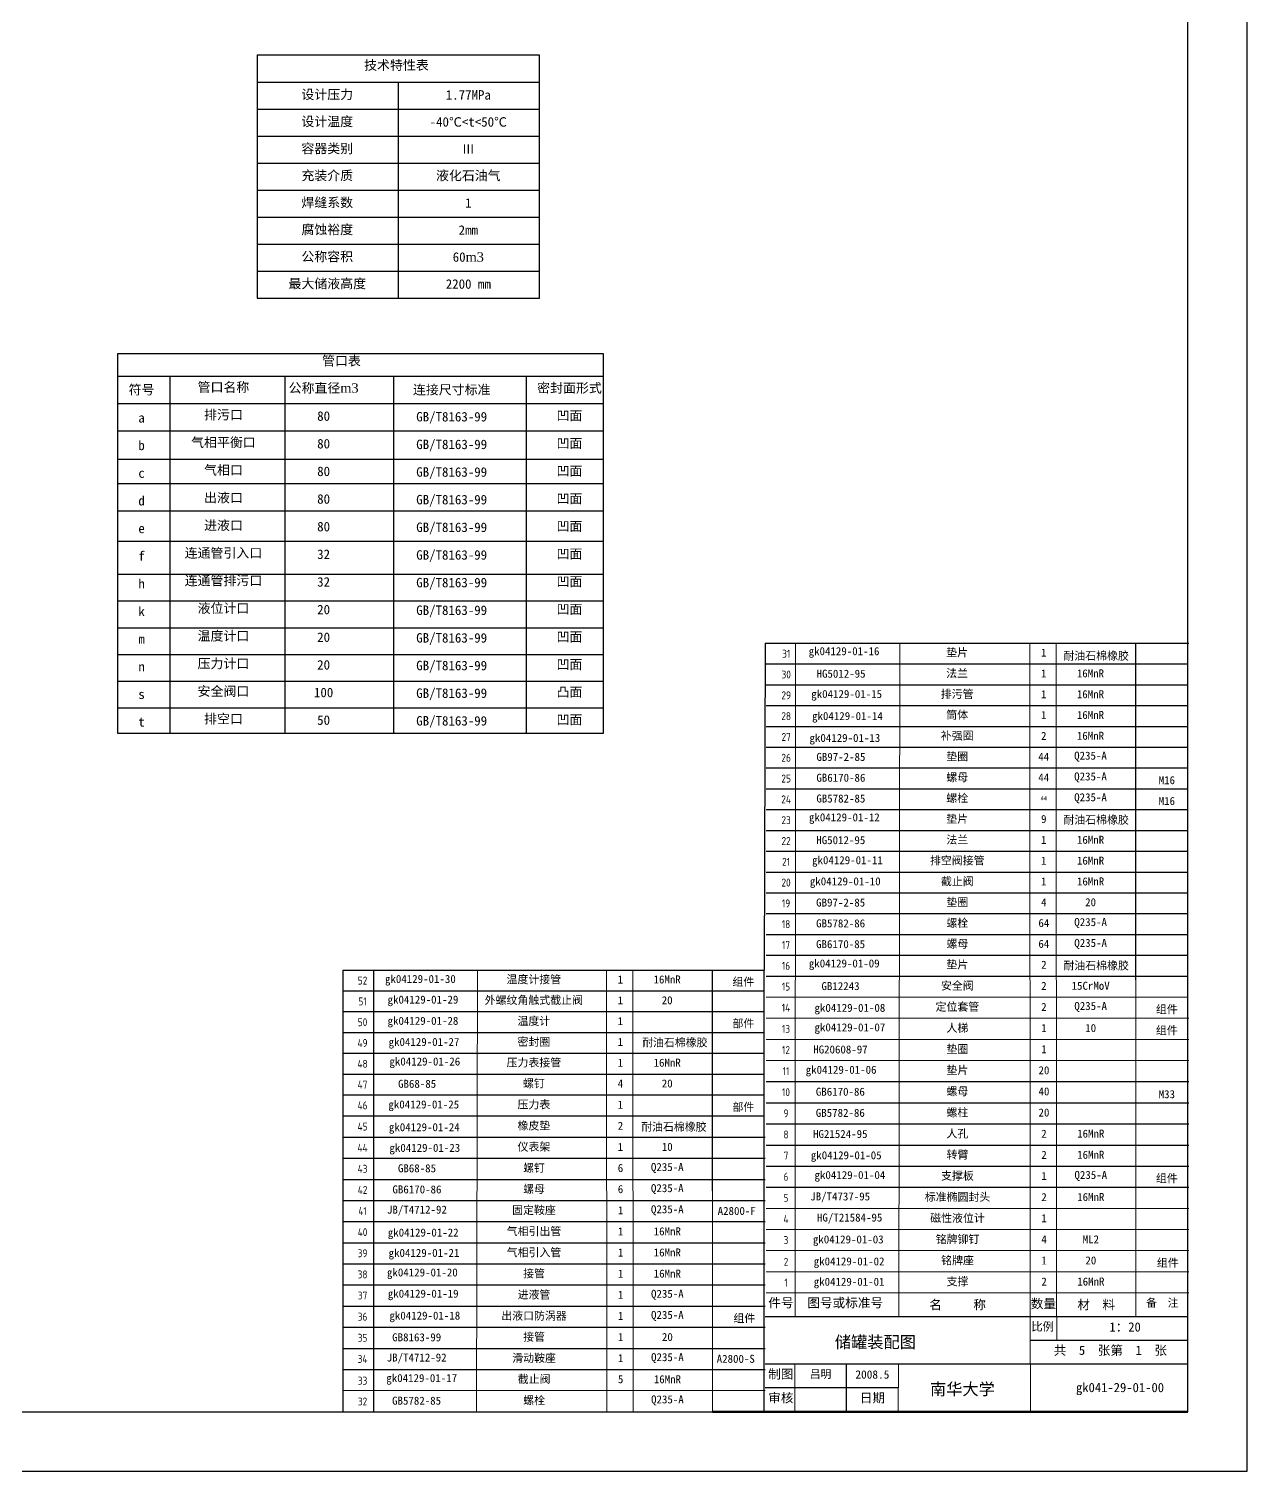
# Model space of a CAD drawing. Header units: millimetres. Extents: x -529 to 700, y -1082 to -202.
# Drawn here: x 290.3 to 700.4, y -1082.4 to -596.9 of the extents above; entities that cross this region are included whole.
import ezdxf

# ---------------------------------------------------------------- set-up
doc = ezdxf.new("R2010")
doc.units = ezdxf.units.MM
doc.layers.get('0').update_dxf_attribs({"lineweight": 30})
for name, color, linetype in [('Defpoints1', 7, 'Continuous'), ('定义点0', 7, 'Continuous'), ('尺寸线', 160, 'Continuous'), ('细实线', 7, 'Continuous')]:
    doc.layers.add(name, color=color, linetype=linetype)
doc.layers.add('实线层', color=7, linetype='Continuous', lineweight=30)
doc.layers.add('粗实线', color=7, linetype='Continuous', lineweight=30)
doc.styles.add('工程字', font='gbenor.shx')

msp = doc.modelspace()

# ---------------------------------------------------------------- linework, layer by layer
at = {"lineweight": 30}
for p, q in [((680.373, -1062.382), (680.373, -222.14)), ((538.15, -803.662), (662.756, -803.662)), ((662.918, -803.662), (680.696, -803.662)), ((395.937, -913.696), (520.269, -913.696)), ((395.937, -913.696), (395.937, -1062.382)), ((520.373, -913.696), (537.827, -913.696)), ((537.827, -1062.382), (537.827, -913.696)), ((-508.627, -1062.382), (680.373, -1062.382))]:
    msp.add_line(p, q, dxfattribs=at)
at = {"layer": 'Defpoints1', "lineweight": -3}
for p, q in [((700.373, -1082.382), (700.373, -202.14)), ((538.473, -810.665), (662.761, -810.665)), ((662.918, -810.665), (680.373, -810.665)), ((538.473, -817.669), (662.766, -817.669)), ((662.918, -817.669), (680.373, -817.669)), ((538.473, -824.672), (662.771, -824.672)), ((662.918, -824.672), (680.373, -824.672)), ((538.473, -831.675), (662.776, -831.675)), ((662.918, -831.675), (680.373, -831.675)), ((538.473, -838.679), (662.781, -838.679)), ((662.918, -838.679), (680.373, -838.679)), ((538.473, -845.682), (662.785, -845.682)), ((662.918, -845.682), (680.373, -845.682)), ((538.473, -852.685), (662.79, -852.685)), ((662.918, -852.685), (680.373, -852.685)), ((538.473, -859.689), (662.795, -859.689)), ((662.918, -859.689), (680.373, -859.689)), ((538.473, -866.692), (662.8, -866.692)), ((662.918, -866.692), (680.373, -866.692)), ((538.473, -873.696), (662.805, -873.696)), ((662.918, -873.696), (680.373, -873.696)), ((538.473, -880.699), (662.81, -880.699)), ((662.918, -880.699), (680.373, -880.699)), ((538.473, -887.702), (662.815, -887.702)), ((662.918, -887.702), (680.373, -887.702)), ((538.473, -894.706), (662.82, -894.706)), ((662.918, -894.706), (680.373, -894.706)), ((395.937, -920.699), (520.274, -920.699)), ((520.373, -920.699), (537.827, -920.699)), ((395.937, -927.702), (520.279, -927.702)), ((520.373, -927.702), (537.827, -927.702)), ((395.937, -934.706), (520.284, -934.706)), ((520.373, -934.706), (537.827, -934.706)), ((395.937, -941.709), (520.288, -941.709)), ((520.373, -941.709), (537.827, -941.709)), ((395.937, -948.712), (520.293, -948.712)), ((520.373, -948.712), (537.827, -948.712)), ((-528.627, -1082.382), (700.373, -1082.382))]:
    msp.add_line(p, q, dxfattribs=at)
at = {"layer": 'Defpoints1'}
for p, q in [((367.074, -605.677), (414.553, -605.677)), ((367.074, -605.677), (367.074, -614.77)), ((414.553, -605.677), (462.031, -605.677)), ((462.031, -605.677), (462.031, -614.77)), ((367.074, -614.77), (414.553, -614.77)), ((367.074, -614.77), (367.074, -623.864)), ((414.553, -614.77), (462.031, -614.77)), ((414.553, -614.77), (414.553, -623.864)), ((462.031, -614.77), (462.031, -623.864)), ((367.074, -623.864), (414.553, -623.864)), ((367.074, -623.864), (367.074, -632.958)), ((414.553, -623.864), (462.031, -623.864)), ((414.553, -623.864), (414.553, -632.958)), ((462.031, -623.864), (462.031, -632.958)), ((367.074, -632.958), (414.553, -632.958)), ((367.074, -632.958), (367.074, -642.052)), ((414.553, -632.958), (462.031, -632.958)), ((414.553, -632.958), (414.553, -642.052)), ((462.031, -632.958), (462.031, -642.052)), ((367.074, -642.052), (414.553, -642.052)), ((367.074, -642.052), (367.074, -651.146)), ((414.553, -642.052), (462.031, -642.052)), ((414.553, -642.052), (414.553, -651.146)), ((462.031, -642.052), (462.031, -651.146)), ((367.074, -651.146), (414.553, -651.146)), ((367.074, -651.146), (367.074, -660.24)), ((414.553, -651.146), (462.031, -651.146)), ((414.553, -651.146), (414.553, -660.24)), ((462.031, -651.146), (462.031, -660.24)), ((367.074, -660.24), (414.553, -660.24)), ((367.074, -660.24), (367.074, -669.334)), ((414.553, -660.24), (462.031, -660.24)), ((414.553, -660.24), (414.553, -669.334)), ((462.031, -660.24), (462.031, -669.334)), ((367.074, -669.334), (414.553, -669.334)), ((367.074, -669.334), (367.074, -678.428)), ((414.553, -669.334), (462.031, -669.334)), ((414.553, -669.334), (414.553, -678.428)), ((462.031, -669.334), (462.031, -678.428)), ((367.074, -678.428), (414.553, -678.428)), ((367.074, -678.428), (367.074, -687.522)), ((414.553, -678.428), (462.031, -678.428)), ((414.553, -678.428), (414.553, -687.522)), ((462.031, -678.428), (462.031, -687.522)), ((367.074, -687.522), (414.553, -687.522)), ((414.553, -687.522), (462.031, -687.522)), ((462.031, -687.522), (462.031, -687.665)), ((538.473, -901.709), (662.824, -901.709)), ((662.918, -901.709), (680.373, -901.709)), ((538.473, -908.712), (662.829, -908.712)), ((662.918, -908.712), (680.373, -908.712)), ((406.405, -1062.382), (406.405, -913.696)), ((538.473, -915.716), (662.834, -915.716)), ((662.918, -915.716), (680.373, -915.716)), ((680.373, -1038.382), (627.392, -1038.382)), ((680.373, -1046.382), (538.15, -1046.382)), ((565.523, -1062.382), (565.523, -1046.382)), ((582.961, -1054.382), (538.15, -1054.382)), ((395.937, -1062.382), (409.405, -1062.382))]:
    msp.add_line(p, q, dxfattribs=at)
at = {"layer": 'Defpoints1', "lineweight": 50}
msp.add_line((520.373, -1062.382), (680.373, -1062.382), dxfattribs=at)
at = {"layer": '定义点0'}
for p, q in [((337.81, -833.996), (337.81, -713.813)), ((376.595, -833.996), (376.595, -713.813)), ((413.078, -833.996), (413.078, -713.813)), ((457.779, -833.996), (457.779, -713.813)), ((320.062, -723.007), (483.745, -723.007)), ((320.062, -732.202), (483.745, -732.202)), ((320.062, -741.724), (483.745, -741.724)), ((320.062, -749.934), (483.745, -749.934)), ((320.062, -759.128), (483.745, -759.128)), ((320.062, -769.307), (483.745, -769.307)), ((320.062, -780.459), (483.745, -780.459)), ((320.062, -789.459), (483.745, -789.459)), ((320.062, -798.459), (483.745, -798.459)), ((320.062, -807.459), (483.745, -807.459)), ((320.062, -816.459), (483.745, -816.459)), ((320.062, -825.459), (483.745, -825.459)), ((537.484, -955.792), (396.277, -955.792))]:
    msp.add_line(p, q, dxfattribs=at)
at = {"layer": '实线层'}
for p, q in [((483.745, -706.26), (320.062, -706.26)), ((320.062, -706.26), (320.062, -833.996)), ((483.745, -833.996), (483.745, -706.26)), ((320.062, -713.813), (483.745, -713.813)), ((320.062, -833.996), (483.745, -833.996))]:
    msp.add_line(p, q, dxfattribs=at)
at = {"layer": '实线层', "lineweight": -3}
for p, q in [((538.473, -1015.271), (538.473, -1015.271)), ((395.937, -1055.271), (395.937, -1055.271))]:
    msp.add_line(p, q, dxfattribs=at)
at = {"layer": '尺寸线'}
msp.add_line((538.15, -803.662), (537.827, -913.696), dxfattribs=at)
at = {"layer": '尺寸线', "color": 7, "lineweight": 30}
msp.add_line((538.15, -803.662), (537.827, -913.696), dxfattribs=at)
at = {"layer": '粗实线', "lineweight": 30}
msp.add_line((680.373, -1030.382), (538.15, -1030.382), dxfattribs=at)
at = {"layer": '细实线', "lineweight": 13}
for p, q in [((548.189, -1030.382), (548.321, -803.662)), ((583.073, -1030.382), (583.451, -803.662)), ((627.359, -1030.382), (627.212, -803.662)), ((636.248, -1030.382), (636.102, -803.662)), ((662.914, -1030.382), (662.756, -803.662)), ((662.918, -1030.382), (662.918, -803.662)), ((441.012, -1062.556), (441.245, -913.869)), ((484.818, -1062.382), (484.722, -913.696)), ((493.707, -1062.382), (493.611, -913.696)), ((520.373, -1062.382), (520.269, -913.696)), ((520.373, -1062.382), (520.373, -913.696)), ((538.473, -922.827), (662.839, -922.827)), ((662.918, -922.827), (680.373, -922.827)), ((538.473, -929.938), (662.844, -929.938)), ((662.918, -929.938), (680.696, -929.938)), ((538.473, -937.049), (662.849, -937.049)), ((662.918, -937.049), (680.696, -937.049)), ((538.473, -944.16), (662.854, -944.16)), ((662.918, -944.16), (680.696, -944.16)), ((538.473, -993.938), (662.889, -993.938)), ((662.918, -993.938), (680.696, -993.938)), ((538.473, -1001.049), (662.894, -1001.049)), ((662.918, -1001.049), (680.696, -1001.049)), ((538.473, -1008.16), (662.899, -1008.16)), ((662.918, -1008.16), (680.696, -1008.16)), ((538.473, -1015.271), (662.904, -1015.271)), ((662.918, -1015.271), (680.696, -1015.271)), ((538.473, -1022.382), (662.908, -1022.382)), ((662.918, -1022.382), (680.696, -1022.382)), ((538.15, -1030.382), (680.373, -1030.382)), ((627.395, -1062.382), (627.384, -1030.382)), ((636.28, -1038.382), (636.275, -1030.382)), ((548.145, -1062.382), (548.154, -1046.382)), ((582.948, -1062.382), (582.975, -1046.382)), ((395.937, -1055.271), (520.368, -1055.271)), ((520.373, -1055.271), (538.15, -1055.271)), ((378.15, -1062.382), (538.15, -1062.382))]:
    msp.add_line(p, q, dxfattribs=at)
at = {"layer": '细实线', "lineweight": -3}
for p, q in [((538.473, -951.271), (662.859, -951.271)), ((662.918, -951.271), (680.696, -951.271)), ((538.473, -958.382), (662.864, -958.382)), ((662.918, -958.382), (680.696, -958.382)), ((395.937, -962.827), (520.303, -962.827)), ((520.373, -962.827), (537.827, -962.827)), ((538.473, -965.494), (662.869, -965.494)), ((662.918, -965.494), (680.696, -965.494)), ((395.937, -969.938), (520.308, -969.938)), ((520.373, -969.938), (538.15, -969.938)), ((538.473, -972.605), (662.874, -972.605)), ((662.918, -972.605), (680.696, -972.605)), ((395.937, -977.049), (520.313, -977.049)), ((520.373, -977.049), (538.15, -977.049)), ((538.473, -979.716), (662.879, -979.716)), ((662.918, -979.716), (680.696, -979.716)), ((395.937, -984.16), (520.318, -984.16)), ((520.373, -984.16), (538.15, -984.16)), ((538.473, -986.827), (662.884, -986.827)), ((662.918, -986.827), (680.696, -986.827)), ((395.937, -991.271), (520.323, -991.271)), ((520.373, -991.271), (538.15, -991.271)), ((395.937, -998.382), (520.328, -998.382)), ((520.373, -998.382), (538.15, -998.382)), ((395.937, -1005.494), (520.333, -1005.494)), ((520.373, -1005.494), (538.15, -1005.494)), ((395.937, -1012.605), (520.338, -1012.605)), ((520.373, -1012.605), (538.15, -1012.605)), ((395.937, -1019.716), (520.343, -1019.716)), ((520.373, -1019.716), (538.15, -1019.716)), ((395.937, -1026.827), (520.348, -1026.827)), ((520.373, -1026.827), (538.15, -1026.827)), ((395.937, -1033.938), (520.353, -1033.938)), ((520.373, -1033.938), (538.15, -1033.938)), ((395.937, -1041.049), (520.358, -1041.049)), ((520.373, -1041.049), (538.15, -1041.049)), ((395.937, -1048.16), (520.363, -1048.16)), ((520.373, -1048.16), (538.15, -1048.16))]:
    msp.add_line(p, q, dxfattribs=at)

# ---------------------------------------------------------------- texts
at = {"layer": 'Defpoints1', "attachment_point": 5}
for s, insert, char_height, width in [('{\\fSimSun|b0|i0|c134|p54;技术特性表}', (414.015, -609.257), 3.18846, 35.83298), ('{\\fSimSun|b0|i0|c134|p54;设计压力}', (390.724, -619.138), 3.18846, 56.43694), ('{\\fSimSun|b0|i0|c134|p54;1.77}MPa', (438.202, -619.138), 3.18846, 56.43694), ('{\\fSimSun|b0|i0|c134|p54;设计温度}', (390.724, -628.232), 3.18846, 56.43694), ('{\\fSimSun|b0|i0|c134|p54;-40℃<}t<{\\fSimSun|b0|i0|c134|p54;50℃}', (438.202, -628.232), 3.18846, 56.43694), ('{\\fSimSun|b0|i0|c134|p54;容器类别}', (390.724, -637.326), 3.18846, 56.43694), ('{\\fSimSun|b0|i0|c134|p54;Ⅲ}', (438.202, -637.326), 3.18846, 56.43694), ('{\\fSimSun|b0|i0|c134|p54;充装介质}', (390.724, -646.42), 3.18846, 56.43694), ('{\\fSimSun|b0|i0|c134|p54;液化石油气}', (438.202, -646.42), 3.18846, 56.43694), ('{\\fSimSun|b0|i0|c134|p54;焊缝系数}', (390.724, -655.514), 3.18846, 56.43694), ('{\\fSimSun|b0|i0|c134|p54;1}', (438.202, -655.514), 3.18846, 56.43694), ('{\\fSimSun|b0|i0|c134|p54;腐蚀裕度}', (390.724, -664.608), 3.18846, 56.43694), ('{\\fSimSun|b0|i0|c134|p54;2mm}', (438.202, -664.608), 3.18846, 56.43694), ('{\\fSimSun|b0|i0|c134|p54;公称容积}', (390.724, -673.702), 3.18846, 56.43694), ('{\\fSimSun|b0|i0|c134|p54;60\\fTimes New Roman|b0|i0|c0|p18;m3}', (438.202, -673.702), 3.18846, 56.43694), ('{\\fSimSun|b0|i0|c134|p54;最大储液高度}', (390.724, -682.796), 3.18846, 56.43694), ('{\\fSimSun|b0|i0|c134|p54;2200 mm  }', (438.202, -682.796), 3.18846, 56.43694), ('{\\fSimSun|b0|i0|c134|p54;管口表}', (395.513, -708.796), 3.18846, 22.58978), ('{\\fSimSun|b0|i0|c134|p54;符号}', (328.211, -718.521), 3.18846, 13.78246), ('{\\fSimSun|b0|i0|c134|p54;管口名称}', (355.776, -717.642), 3.18846, 36.47165), ('{\\fSimSun|b0|i0|c134|p54;公称直径\\fTimes New Roman|b0|i0|c0|p18;m3}', (389.499, -717.935), 3.18846, 28.94049), ('{\\fSimSun|b0|i0|c134|p54;连接尺寸标准}', (432.605, -718.521), 3.18846, 51.88036), ('{\\fSimSun|b0|i0|c134|p54;密封面形式}', (472.259, -717.935), 3.18846, 28.94049), ('a', (328.211, -727.826), 3.188, 13.78246), ('{\\fSimSun|b0|i0|c134|p54;排污口}', (355.776, -726.947), 3.18846, 36.47165), ('{\\fSimSun|b0|i0|c134|p2;80}', (389.499, -727.24), 3.18846, 28.94049), ('GB{\\fSimSun|b0|i0|c134|p54;/}T{\\fSimSun|b0|i0|c134|p2;8163-99}', (432.605, -727.826), 3.18846, 51.88036), ('{\\fSimSun|b0|i0|c134|p54;凹面}', (472.259, -727.24), 3.18846, 28.94049), ('b', (328.211, -737.131), 3.188, 13.78246), ('{\\fSimSun|b0|i0|c134|p54;气相平衡口}', (355.776, -736.252), 3.18846, 36.47165), ('{\\fSimSun|b0|i0|c134|p2;80}', (389.499, -736.545), 3.18846, 28.94049), ('GB{\\fSimSun|b0|i0|c134|p54;/}T{\\fSimSun|b0|i0|c134|p2;8163-99}', (432.605, -737.131), 3.18846, 51.88036), ('{\\fSimSun|b0|i0|c134|p54;凹面}', (472.259, -736.545), 3.18846, 28.94049), ('c', (328.211, -746.436), 3.188, 13.78246), ('{\\fSimSun|b0|i0|c134|p54;气相口}', (355.776, -745.557), 3.18846, 36.47165), ('{\\fSimSun|b0|i0|c134|p2;80}', (389.499, -745.85), 3.18846, 28.94049), ('GB{\\fSimSun|b0|i0|c134|p54;/}T{\\fSimSun|b0|i0|c134|p2;8163-99}', (432.605, -746.436), 3.18846, 51.88036), ('{\\fSimSun|b0|i0|c134|p54;凹面}', (472.259, -745.85), 3.18846, 28.94049), ('d', (328.211, -755.742), 3.188, 13.78246), ('{\\fSimSun|b0|i0|c134|p54;出液口}', (355.776, -754.863), 3.18846, 36.47165), ('{\\fSimSun|b0|i0|c134|p2;80}', (389.499, -755.156), 3.18846, 28.94049), ('GB{\\fSimSun|b0|i0|c134|p54;/}T{\\fSimSun|b0|i0|c134|p2;8163-99}', (432.605, -755.742), 3.18846, 51.88036), ('{\\fSimSun|b0|i0|c134|p54;凹面}', (472.259, -755.156), 3.18846, 28.94049), ('{\\fSimSun|b0|i0|c134|p54;进液口}', (355.776, -764.168), 3.18846, 36.47165), ('e', (328.211, -765.047), 3.188, 13.78246), ('{\\fSimSun|b0|i0|c134|p2;80}', (389.499, -764.461), 3.18846, 28.94049), ('GB{\\fSimSun|b0|i0|c134|p54;/}T{\\fSimSun|b0|i0|c134|p2;8163-99}', (432.605, -765.047), 3.18846, 51.88036), ('{\\fSimSun|b0|i0|c134|p54;凹面}', (472.259, -764.461), 3.18846, 28.94049), ('{\\fSimSun|b0|i0|c134|p54;连通管引入口}', (355.776, -773.473), 3.18846, 36.47165), ('{\\fSimSun|b0|i0|c134|p54;凹面}', (472.259, -773.766), 3.18846, 28.94049), ('f', (328.211, -774.352), 3.188, 13.78246), ('{\\fSimSun|b0|i0|c134|p2;32}', (389.499, -773.766), 3.18846, 28.94049), ('GB{\\fSimSun|b0|i0|c134|p54;/}T{\\fSimSun|b0|i0|c134|p2;8163-99}', (432.605, -774.352), 3.18846, 51.88036), ('{\\fSimSun|b0|i0|c134|p54;连通管排污口}', (355.776, -782.778), 3.18846, 36.47165), ('{\\fSimSun|b0|i0|c134|p2;32}', (389.499, -783.071), 3.18846, 28.94049), ('GB{\\fSimSun|b0|i0|c134|p54;/}T{\\fSimSun|b0|i0|c134|p2;8163-99}', (432.605, -783.657), 3.18846, 51.88036), ('{\\fSimSun|b0|i0|c134|p54;凹面}', (472.259, -783.071), 3.18846, 28.94049), ('h', (328.211, -783.657), 3.188, 13.78246), ('k', (328.211, -792.963), 3.188, 13.78246), ('{\\fSimSun|b0|i0|c134|p54;液位计口}', (355.776, -792.084), 3.18846, 36.47165), ('{\\fSimSun|b0|i0|c134|p2;20}', (389.499, -792.377), 3.18846, 28.94049), ('GB{\\fSimSun|b0|i0|c134|p54;/}T{\\fSimSun|b0|i0|c134|p2;8163-99}', (432.605, -792.963), 3.18846, 51.88036), ('{\\fSimSun|b0|i0|c134|p54;凹面}', (472.259, -792.377), 3.18846, 28.94049), ('{\\fSimSun|b0|i0|c134|p54;温度计口}', (355.776, -801.389), 3.18846, 36.47165), ('{\\fSimSun|b0|i0|c134|p2;20}', (389.499, -801.682), 3.18846, 28.94049), ('GB{\\fSimSun|b0|i0|c134|p54;/}T{\\fSimSun|b0|i0|c134|p2;8163-99}', (432.605, -802.268), 3.18846, 51.88036), ('{\\fSimSun|b0|i0|c134|p54;凹面}', (472.259, -801.682), 3.18846, 28.94049), ('m', (328.211, -802.268), 3.188, 13.78246), ('n', (328.211, -811.573), 3.188, 13.78246), ('{\\fSimSun|b0|i0|c134|p54;压力计口}', (355.776, -810.694), 3.18846, 36.47165), ('{\\fSimSun|b0|i0|c134|p2;20}', (389.499, -810.987), 3.18846, 28.94049), ('GB{\\fSimSun|b0|i0|c134|p54;/}T{\\fSimSun|b0|i0|c134|p2;8163-99}', (432.605, -811.573), 3.18846, 51.88036), ('{\\fSimSun|b0|i0|c134|p54;凹面}', (472.259, -810.987), 3.18846, 28.94049), ('s', (328.211, -820.878), 3.188, 13.78246), ('{\\fSimSun|b0|i0|c134|p54;安全阀口}', (355.776, -819.999), 3.18846, 36.47165), ('{\\fSimSun|b0|i0|c134|p2;100}', (389.499, -820.292), 3.18846, 28.94049), ('GB{\\fSimSun|b0|i0|c134|p54;/}T{\\fSimSun|b0|i0|c134|p2;8163-99}', (432.605, -820.878), 3.18846, 51.88036), ('{\\fSimSun|b0|i0|c134|p54;凸面}', (472.259, -820.292), 3.18846, 28.94049), ('t', (328.211, -830.183), 3.188, 13.78246), ('{\\fSimSun|b0|i0|c134|p54;排空口}', (355.776, -829.304), 3.18846, 36.47165), ('{\\fSimSun|b0|i0|c134|p2;50}', (389.499, -829.597), 3.18846, 28.94049), ('GB{\\fSimSun|b0|i0|c134|p54;/}T{\\fSimSun|b0|i0|c134|p2;8163-99}', (432.605, -830.183), 3.18846, 51.88036), ('{\\fSimSun|b0|i0|c134|p54;凹面}', (472.259, -829.597), 3.18846, 28.94049), ('{\\fSimSun|b0|i0|c134|p2;组件}', (673.661, -1012.397), 2.6936, 15.1459), ('GB{\\fSimSun|b0|i0|c134|p54;5782-85}', (420.797, -1058.677), 2.6936, 27.82745), ('{\\fSimSun|b0|i0|c134|p54;螺栓}', (460.348, -1058.677), 2.6936, 47.10792), ('Q{\\fSimSun|b0|i0|c134|p54;235-}A', (505.227, -1058.569), 2.6936, 27.82745)]:
    msp.add_mtext(s, dxfattribs=dict(at, insert=insert, char_height=char_height, width=width))
at = {"layer": 'Defpoints1', "lineweight": -3, "attachment_point": 5}
for s, insert, char_height, width in [('gk04129-01-16', (564.686, -806.807), 2.6936, 27.82745), ('{\\fSimSun|b0|i0|c134|p54;垫片}', (602.747, -806.96), 2.6936, 47.10792), ('{\\fSimSun|b0|i0|c134|p2;1}', (631.878, -806.852), 2.6936, 9.49128), ('{\\fSimSun|b0|i0|c134|p54;耐油石棉橡胶}', (649.536, -808.084), 2.6936, 27.82745), ('HG{\\fSimSun|b0|i0|c134|p54;5012-95}', (563.674, -813.963), 2.6936, 27.82745), ('{\\fSimSun|b0|i0|c134|p54;法兰}', (602.752, -813.963), 2.6936, 47.10792), ('{\\fSimSun|b0|i0|c134|p2;1}', (631.883, -813.855), 2.6936, 9.49128), ('{\\fSimSun|b0|i0|c134|p2;16}MnR', (647.62, -813.855), 2.6936, 27.82745), ('gk04129-01-15', (565.555, -821.232), 2.6936, 27.82745), ('{\\fSimSun|b0|i0|c134|p54;排污管}', (602.756, -820.967), 2.6936, 47.10792), ('{\\fSimSun|b0|i0|c134|p2;1}', (631.887, -820.859), 2.6936, 9.49128), ('{\\fSimSun|b0|i0|c134|p2;16}MnR', (647.625, -820.859), 2.6936, 27.82745), ('gk04129-01-14', (565.83, -828.634), 2.6936, 27.82745), ('{\\fSimSun|b0|i0|c134|p54;筒体}', (602.761, -827.97), 2.6936, 47.10792), ('{\\fSimSun|b0|i0|c134|p2;1}', (631.892, -827.862), 2.6936, 9.49128), ('{\\fSimSun|b0|i0|c134|p2;16}MnR', (647.63, -827.862), 2.6936, 27.82745), ('gk04129-01-13', (564.96, -836.012), 2.6936, 30.83383), ('{\\fSimSun|b0|i0|c134|p54;补强圈}', (602.765, -834.973), 2.6936, 47.10792), ('2', (631.896, -834.866), 2.694, 9.49128), ('{\\fSimSun|b0|i0|c134|p2;16}MnR', (647.635, -834.866), 2.6936, 27.82745), ('GB{\\fSimSun|b0|i0|c134|p54;97-2-85}', (563.627, -841.977), 2.6936, 27.82745), ('{\\fSimSun|b0|i0|c134|p54;垫圈}', (602.77, -841.977), 2.6936, 47.10792), ('{\\fSimSun|b0|i0|c134|p2;44}', (631.901, -841.869), 2.6936, 9.49128), ('Q{\\fSimSun|b0|i0|c134|p54;235-}A', (647.639, -841.869), 2.6936, 27.82745), ('GB{\\fSimSun|b0|i0|c134|p54;6170-86}', (563.616, -848.98), 2.6936, 27.82745), ('{\\fSimSun|b0|i0|c134|p54;螺母}', (602.774, -848.98), 2.6936, 47.10792), ('{\\fSimSun|b0|i0|c134|p2;44}', (631.905, -848.872), 2.6936, 9.49128), ('Q{\\fSimSun|b0|i0|c134|p54;235-}A', (647.644, -848.872), 2.6936, 27.82745), ('M{\\fSimSun|b0|i0|c134|p2;16}', (673.338, -849.811), 2.6936, 15.1459), ('{\\fSimSun|b0|i0|c134|p54;螺栓}', (602.779, -855.983), 2.6936, 47.10792), ('Q{\\fSimSun|b0|i0|c134|p54;235-}A', (647.649, -855.876), 2.6936, 27.82745), ('GB{\\fSimSun|b0|i0|c134|p54;5782-85}', (563.604, -855.983), 2.6936, 27.82745), ('{\\fSimSun|b0|i0|c134|p2;44}', (631.91, -855.876), 1.3468, 9.49128), ('M{\\fSimSun|b0|i0|c134|p2;16}', (673.338, -856.814), 2.6936, 15.1459), ('gk04129-01-12', (564.786, -862.734), 2.6936, 30.83383), ('{\\fSimSun|b0|i0|c134|p54;垫片}', (602.783, -862.987), 2.6936, 47.10792), ('{\\fSimSun|b0|i0|c134|p2;9}', (631.914, -862.879), 2.6936, 9.49128), ('{\\fSimSun|b0|i0|c134|p54;耐油石棉橡胶}', (649.536, -863.286), 2.6936, 27.82745), ('HG{\\fSimSun|b0|i0|c134|p54;5012-95}', (563.581, -869.99), 2.6936, 27.82745), ('{\\fSimSun|b0|i0|c134|p54;法兰}', (602.788, -869.99), 2.6936, 47.10792), ('{\\fSimSun|b0|i0|c134|p2;1}', (631.919, -869.882), 2.6936, 9.49128), ('{\\fSimSun|b0|i0|c134|p2;16}MnR', (647.659, -869.882), 2.6936, 27.82745), ('gk04129-01-11', (565.83, -877.159), 2.6936, 30.83383), ('{\\fSimSun|b0|i0|c134|p54;排空阀接管}', (602.793, -876.993), 2.6936, 47.10792), ('{\\fSimSun|b0|i0|c134|p2;1}', (631.923, -876.886), 2.6936, 9.49128), ('{\\fSimSun|b0|i0|c134|p2;16}MnR', (647.664, -876.886), 2.6936, 27.82745), ('gk04129-01-10', (565.087, -884.28), 2.6936, 31.62606), ('{\\fSimSun|b0|i0|c134|p54;截止阀}', (602.797, -883.997), 2.6936, 47.10792), ('{\\fSimSun|b0|i0|c134|p2;1}', (631.928, -883.889), 2.6936, 9.49128), ('{\\fSimSun|b0|i0|c134|p2;16}MnR', (647.669, -883.889), 2.6936, 27.82745), ('GB{\\fSimSun|b0|i0|c134|p54;97-2-85}', (563.546, -891), 2.6936, 27.82745), ('{\\fSimSun|b0|i0|c134|p54;垫圈}', (602.802, -891), 2.6936, 47.10792), ('{\\fSimSun|b0|i0|c134|p2;4}', (631.932, -890.892), 2.6936, 9.49128), ('{\\fSimSun|b0|i0|c134|p2;20}', (647.674, -890.892), 2.6936, 27.82745), ('GB{\\fSimSun|b0|i0|c134|p54;5782-86}', (563.534, -898.004), 2.6936, 27.82745), ('{\\fSimSun|b0|i0|c134|p54;螺栓}', (602.806, -898.004), 2.6936, 47.10792), ('{\\fSimSun|b0|i0|c134|p2;64}', (631.937, -897.896), 2.6936, 9.49128), ('Q{\\fSimSun|b0|i0|c134|p54;235-}A', (647.679, -897.896), 2.6936, 27.82745), ('GB{\\fSimSun|b0|i0|c134|p54;6170-85}', (563.522, -905.007), 2.6936, 27.82745), ('{\\fSimSun|b0|i0|c134|p54;螺母}', (602.811, -905.007), 2.6936, 47.10792), ('{\\fSimSun|b0|i0|c134|p2;64}', (631.941, -904.899), 2.6936, 9.49128), ('Q{\\fSimSun|b0|i0|c134|p2;235-}A', (647.683, -904.899), 2.6936, 27.82745), ('gk04129-01-0{\\fSimSun|b0|i0|c134|p2;9}', (564.739, -911.914), 2.6936, 31.62606), ('{\\fSimSun|b0|i0|c134|p54;垫片}', (602.815, -912.01), 2.6936, 47.10792), ('2', (631.946, -911.903), 2.694, 9.49128), ('{\\fSimSun|b0|i0|c134|p54;耐油石棉橡胶}', (649.536, -912.354), 2.6936, 27.82745), ('gk04129-01-{\\fSimSun|b0|i0|c134|p2;30}', (422.068, -917.148), 2.6936, 31.95249), ('{\\fSimSun|b0|i0|c134|p54;温度计接管}', (460.257, -916.993), 2.6936, 47.10792), ('{\\fSimSun|b0|i0|c134|p2;1}', (489.387, -916.886), 2.6936, 9.49128), ('{\\fSimSun|b0|i0|c134|p2;16}MnR', (505.128, -916.886), 2.6936, 27.82745), ('{\\fSimSun|b0|i0|c134|p2;组件}', (530.793, -917.824), 2.6936, 15.1459), ('{\\fSimSun|b0|i0|c134|p54;安全阀}', (602.82, -919.121), 2.6936, 47.10792), ('{\\fSimSun|b0|i0|c134|p2;15}CrMoV', (647.693, -919.014), 2.6936, 27.82745), ('gk04129-01-{\\fSimSun|b0|i0|c134|p2;2}9', (422.938, -924.1), 2.6936, 31.95249), ('{\\fSimSun|b0|i0|c134|p54;外螺纹角触式截止阀}', (460.261, -923.997), 2.6936, 47.10792), ('GB{\\fSimSun|b0|i0|c134|p54;12243}', (563.499, -919.121), 2.6936, 27.82745), ('2', (631.95, -919.014), 2.694, 9.49128), ('{\\fSimSun|b0|i0|c134|p2;1}', (489.392, -923.889), 2.6936, 9.49128), ('{\\fSimSun|b0|i0|c134|p2;20}', (505.133, -923.889), 2.6936, 27.82745), ('gk04129-01-0{\\fSimSun|b0|i0|c134|p2;8}', (566.653, -926.861), 2.6936, 31.62606), ('{\\fSimSun|b0|i0|c134|p54;定位套管}', (602.824, -926.233), 2.6936, 47.10792), ('{\\fSimSun|b0|i0|c134|p2;2}', (631.955, -926.125), 2.6936, 9.49128), ('Q{\\fSimSun|b0|i0|c134|p54;235-}A', (647.698, -926.125), 2.6936, 27.82745), ('{\\fSimSun|b0|i0|c134|p2;组件}', (673.338, -927.063), 2.6936, 15.1459), ('gk04129-01-{\\fSimSun|b0|i0|c134|p2;2}8', (422.938, -931.226), 2.6936, 31.95249), ('{\\fSimSun|b0|i0|c134|p54;温度计}', (460.266, -931), 2.6936, 47.10792), ('{\\fSimSun|b0|i0|c134|p2;1}', (489.396, -930.892), 2.6936, 9.49128), ('{\\fSimSun|b0|i0|c134|p2;部件}', (530.793, -931.831), 2.6936, 15.1459), ('gk04129-01-07', (566.653, -933.441), 2.6936, 27.82745), ('{\\fSimSun|b0|i0|c134|p54;人梯}', (602.829, -933.344), 2.6936, 47.10792), ('{\\fSimSun|b0|i0|c134|p2;1}', (631.959, -933.236), 2.6936, 9.49128), ('{\\fSimSun|b0|i0|c134|p2;10}', (647.703, -933.236), 2.6936, 27.82745), ('gk04129-01-{\\fSimSun|b0|i0|c134|p2;2}7', (423.286, -938.351), 2.6936, 31.95249), ('{\\fSimSun|b0|i0|c134|p54;密封圈}', (460.27, -938.004), 2.6936, 47.10792), ('{\\fSimSun|b0|i0|c134|p2;1}', (489.401, -937.896), 2.6936, 9.49128), ('{\\fSimSun|b0|i0|c134|p54;耐油石棉橡胶}', (507.717, -938.235), 2.6936, 27.82745), ('{\\fSimSun|b0|i0|c134|p2;组件}', (673.338, -934.175), 2.6936, 15.1459), ('HG{\\fSimSun|b0|i0|c134|p54;20608-97}', (563.463, -940.455), 2.6936, 27.82745), ('{\\fSimSun|b0|i0|c134|p54;垫圈}', (602.834, -940.455), 2.6936, 47.10792), ('{\\fSimSun|b0|i0|c134|p2;1}', (631.964, -940.347), 2.6936, 9.49128), ('gk04129-01-{\\fSimSun|b0|i0|c134|p2;26}', (423.56, -944.931), 2.6936, 31.77311), ('{\\fSimSun|b0|i0|c134|p54;压力表接管}', (460.275, -945.007), 2.6936, 47.10792), ('{\\fSimSun|b0|i0|c134|p2;1}', (489.405, -944.899), 2.6936, 9.49128), ('{\\fSimSun|b0|i0|c134|p2;16}MnR', (505.147, -944.899), 2.6936, 27.82745), ('gk04129-01-0{\\fSimSun|b0|i0|c134|p2;6}', (563.696, -947.718), 2.6936, 31.15072), ('{\\fSimSun|b0|i0|c134|p54;垫片}', (602.838, -947.566), 2.6936, 47.10792), ('20', (631.968, -947.458), 2.6936, 9.49128), ('GB{\\fSimSun|b0|i0|c134|p54;68-85}', (420.975, -952.01), 2.6936, 27.82745), ('{\\fSimSun|b0|i0|c134|p54;螺钉}', (460.279, -952.01), 2.6936, 47.10792), ('{\\fSimSun|b0|i0|c134|p2;4}', (489.41, -951.903), 2.6936, 9.49128), ('{\\fSimSun|b0|i0|c134|p2;20}', (505.152, -951.903), 2.6936, 27.82745), ('GB{\\fSimSun|b0|i0|c134|p54;6170-86}', (563.44, -954.677), 2.6936, 27.82745), ('{\\fSimSun|b0|i0|c134|p54;螺母}', (602.843, -954.677), 2.6936, 47.10792), ('40', (631.973, -954.569), 2.6936, 9.49128), ('M{\\fSimSun|b0|i0|c134|p2;33}', (673.338, -955.508), 2.6936, 13.85388), ('gk04129-01-{\\fSimSun|b0|i0|c134|p2;25}', (423.213, -959.392), 2.6936, 31.23499), ('{\\fSimSun|b0|i0|c134|p54;压力表}', (460.284, -959.121), 2.6936, 47.10792), ('{\\fSimSun|b0|i0|c134|p2;1}', (489.414, -959.014), 2.6936, 9.49128), ('{\\fSimSun|b0|i0|c134|p2;部件}', (530.793, -959.952), 2.6936, 15.1459), ('GB{\\fSimSun|b0|i0|c134|p54;5782-86}', (563.428, -961.788), 2.6936, 27.82745), ('{\\fSimSun|b0|i0|c134|p54;螺柱}', (602.847, -961.788), 2.6936, 47.10792), ('20', (631.977, -961.68), 2.6936, 9.49128), ('gk04129-01-{\\fSimSun|b0|i0|c134|p2;24}', (423.387, -967.039), 2.6936, 31.23499), ('{\\fSimSun|b0|i0|c134|p54;橡皮垫}', (460.288, -966.233), 2.6936, 47.10792), ('{\\fSimSun|b0|i0|c134|p2;2}', (489.419, -966.125), 2.6936, 9.49128), ('{\\fSimSun|b0|i0|c134|p54;耐油石棉橡胶}', (507.393, -966.643), 2.6936, 27.82745), ('HG{\\fSimSun|b0|i0|c134|p54;21524-95}', (563.416, -968.899), 2.6936, 27.82745), ('{\\fSimSun|b0|i0|c134|p54;人孔}', (602.852, -968.899), 2.6936, 47.10792), ('2', (631.982, -968.791), 2.694, 9.49128), ('{\\fSimSun|b0|i0|c134|p2;16}MnR', (647.728, -968.791), 2.6936, 27.82745), ('gk04129-01-{\\fSimSun|b0|i0|c134|p2;23}', (423.56, -973.991), 2.6936, 31.23499), ('{\\fSimSun|b0|i0|c134|p54;仪表架}', (460.293, -973.344), 2.6936, 47.10792), ('{\\fSimSun|b0|i0|c134|p2;1}', (489.423, -973.236), 2.6936, 9.49128), ('{\\fSimSun|b0|i0|c134|p2;10}', (505.167, -973.236), 2.6936, 27.82745), ('gk04129-01-0{\\fSimSun|b0|i0|c134|p2;5}', (565.414, -976.496), 2.6936, 31.94296), ('{\\fSimSun|b0|i0|c134|p54;转臂}', (602.857, -976.01), 2.6936, 47.10792), ('2', (631.987, -975.903), 2.694, 9.49128), ('{\\fSimSun|b0|i0|c134|p2;16}MnR', (647.733, -975.903), 2.6936, 27.82745), ('GB{\\fSimSun|b0|i0|c134|p54;68-85}', (420.927, -980.455), 2.6936, 27.82745), ('{\\fSimSun|b0|i0|c134|p54;螺钉}', (460.298, -980.455), 2.6936, 47.10792), ('{\\fSimSun|b0|i0|c134|p2;6}', (489.428, -980.347), 2.6936, 9.49128), ('Q{\\fSimSun|b0|i0|c134|p54;235-}A', (505.172, -980.347), 2.6936, 27.82745), ('gk04129-01-0{\\fSimSun|b0|i0|c134|p2;4}', (566.653, -983.15), 2.6936, 31.46762), ('{\\fSimSun|b0|i0|c134|p54;支撑板}', (602.861, -983.121), 2.6936, 47.10792), ('{\\fSimSun|b0|i0|c134|p2;1}', (631.991, -983.014), 2.6936, 9.49128), ('Q{\\fSimSun|b0|i0|c134|p54;235-}A', (647.738, -983.014), 2.6936, 27.82745), ('{\\fSimSun|b0|i0|c134|p2;组件}', (673.338, -983.952), 2.6936, 15.1459), ('GB{\\fSimSun|b0|i0|c134|p54;6170-86}', (420.915, -987.566), 2.6936, 27.82745), ('{\\fSimSun|b0|i0|c134|p54;螺母}', (460.302, -987.566), 2.6936, 47.10792), ('{\\fSimSun|b0|i0|c134|p2;6}', (489.432, -987.458), 2.6936, 9.49128), ('Q{\\fSimSun|b0|i0|c134|p54;235-}A', (505.177, -987.458), 2.6936, 27.82745), ('JB{\\fSimSun|b0|i0|c134|p54;/}T{\\fSimSun|b0|i0|c134|p54;4737-95}', (563.38, -990.233), 2.6936, 27.82745), ('{\\fSimSun|b0|i0|c134|p54;标准椭圆封头}', (602.866, -990.233), 2.6936, 47.10792), ('2', (631.996, -990.125), 2.694, 9.49128), ('{\\fSimSun|b0|i0|c134|p2;16}MnR', (647.743, -990.125), 2.6936, 27.82745), ('JB{\\fSimSun|b0|i0|c134|p54;/}T{\\fSimSun|b0|i0|c134|p2;4712-92}', (420.904, -994.677), 2.6936, 27.82745), ('{\\fSimSun|b0|i0|c134|p54;固定鞍座}', (460.307, -994.677), 2.6936, 47.10792), ('{\\fSimSun|b0|i0|c134|p2;1}', (489.437, -994.569), 2.6936, 9.49128), ('Q{\\fSimSun|b0|i0|c134|p54;235-}A', (505.182, -994.569), 2.6936, 27.82745), ('A{\\fSimSun|b0|i0|c134|p2;2800-}F', (528.553, -994.814), 2.6936, 15.1459), ('{\\fSimSun|b0|i0|c134|p54;气相引出管}', (460.311, -1001.788), 2.6936, 47.10792), ('HG/T21584-95', (566.578, -997.344), 2.6936, 27.82745), ('{\\fSimSun|b0|i0|c134|p54;磁性液位计}', (602.87, -997.344), 2.6936, 47.10792), ('{\\fSimSun|b0|i0|c134|p2;1}', (632, -997.236), 2.6936, 9.49128), ('gk04129-01-{\\fSimSun|b0|i0|c134|p2;22}', (423.012, -1002.503), 2.6936, 31.77311), ('{\\fSimSun|b0|i0|c134|p2;1}', (489.442, -1001.68), 2.6936, 9.49128), ('{\\fSimSun|b0|i0|c134|p2;16}MnR', (505.187, -1001.68), 2.6936, 27.82745), ('gk04129-01-03', (566.104, -1004.808), 2.6936, 27.82745), ('{\\fSimSun|b0|i0|c134|p54;铭牌铆钉}', (602.875, -1004.455), 2.6936, 47.10792), ('{\\fSimSun|b0|i0|c134|p2;4}', (632.005, -1004.347), 2.6936, 9.49128), ('ML{\\fSimSun|b0|i0|c134|p2;2}', (647.753, -1004.347), 2.6936, 27.82745), ('gk04129-01-{\\fSimSun|b0|i0|c134|p2;21}', (423.286, -1009.357), 2.6936, 31.41436), ('{\\fSimSun|b0|i0|c134|p54;气相引入管}', (460.316, -1008.899), 2.6936, 47.10792), ('{\\fSimSun|b0|i0|c134|p2;1}', (489.446, -1008.791), 2.6936, 9.49128), ('{\\fSimSun|b0|i0|c134|p2;16}MnR', (505.192, -1008.791), 2.6936, 27.82745), ('{\\fSimSun|b0|i0|c134|p54;铭牌座}', (602.88, -1011.566), 2.6936, 47.10792), ('gk04129-01-{\\fSimSun|b0|i0|c134|p2;20}', (422.737, -1015.937), 2.6936, 31.41436), ('{\\fSimSun|b0|i0|c134|p54;接管}', (460.321, -1016.01), 2.6936, 47.10792), ('{\\fSimSun|b0|i0|c134|p2;1}', (489.451, -1015.903), 2.6936, 9.49128), ('{\\fSimSun|b0|i0|c134|p2;16}MnR', (505.197, -1015.903), 2.6936, 27.82745), ('gk04129-01-02', (566.379, -1012.211), 2.6936, 27.82745), ('{\\f@Batang|b0|i0|c0|p18;1}', (632.009, -1011.458), 2.6936, 53.52627), ('{\\fSimSun|b0|i0|c134|p2;20}', (647.758, -1011.458), 2.6936, 27.82745), ('gk04129-01-01', (566.379, -1019.064), 2.6936, 27.82745), ('{\\fSimSun|b0|i0|c134|p54;支撑}', (602.884, -1018.677), 2.6936, 47.10792), ('2', (632.014, -1018.569), 2.694, 9.49128), ('{\\fSimSun|b0|i0|c134|p2;16}MnR', (647.763, -1018.569), 2.6936, 27.82745), ('gk04129-01-{\\fSimSun|b0|i0|c134|p2;1}9', (423.012, -1023.065), 2.6936, 32.13186), ('{\\fSimSun|b0|i0|c134|p54;进液管}', (460.325, -1023.121), 2.6936, 47.10792), ('{\\fSimSun|b0|i0|c134|p2;1}', (489.455, -1023.014), 2.6936, 9.49128), ('Q{\\fSimSun|b0|i0|c134|p54;235-}A', (505.202, -1023.014), 2.6936, 27.82745), ('gk04129-01-18', (423.56, -1030.467), 2.6936, 27.82745), ('{\\fSimSun|b0|i0|c134|p54;出液口防涡器}', (460.33, -1030.233), 2.6936, 47.10792), ('{\\fSimSun|b0|i0|c134|p2;1}', (489.46, -1030.125), 2.6936, 9.49128), ('Q{\\fSimSun|b0|i0|c134|p54;235-}A', (505.207, -1030.125), 2.6936, 27.82745), ('{\\fSimSun|b0|i0|c134|p2;组件}', (531.116, -1031.063), 2.6936, 15.1459), ('GB{\\fSimSun|b0|i0|c134|p54;8163-99}', (420.832, -1037.344), 2.6936, 27.82745), ('{\\fSimSun|b0|i0|c134|p54;接管}', (460.334, -1037.344), 2.6936, 47.10792), ('{\\fSimSun|b0|i0|c134|p2;1}', (489.464, -1037.236), 2.6936, 9.49128), ('{\\fSimSun|b0|i0|c134|p2;20}', (505.212, -1037.236), 2.6936, 27.82745), ('JB{\\fSimSun|b0|i0|c134|p54;/}T{\\fSimSun|b0|i0|c134|p54;4712-92}', (420.821, -1044.455), 2.6936, 27.82745), ('{\\fSimSun|b0|i0|c134|p54;滑动鞍座}', (460.339, -1044.455), 2.6936, 47.10792), ('{\\fSimSun|b0|i0|c134|p2;1}', (489.469, -1044.347), 2.6936, 9.49128), ('Q{\\fSimSun|b0|i0|c134|p54;235-}A', (505.217, -1044.347), 2.6936, 27.82745), ('A{\\fSimSun|b0|i0|c134|p2;2800-}S', (528.23, -1044.592), 2.6936, 15.1459), ('gk04129-01-17', (422.517, -1051.497), 2.6936, 27.82745), ('{\\fSimSun|b0|i0|c134|p54;截止阀}', (460.344, -1051.566), 2.6936, 47.10792), ('{\\fSimSun|b0|i0|c134|p2;5}', (489.473, -1051.458), 2.6936, 9.49128), ('{\\fSimSun|b0|i0|c134|p2;16}MnR', (505.222, -1051.458), 2.6936, 27.82745)]:
    msp.add_mtext(s, dxfattribs=dict(at, insert=insert, char_height=char_height, width=width))
at = {"layer": '实线层', "lineweight": -3, "width": 13.33333, "style": '工程字'}
for s, insert, char_height, attachment_point in [('31', (545.217, -807.217), 2.6667, 5), ('30', (545.212, -814.221), 2.6667, 5), ('29', (545.207, -821.224), 2.6667, 5), ('28', (545.202, -828.228), 2.6667, 5), ('27', (545.198, -835.231), 2.6667, 5), ('26', (545.193, -842.234), 2.6667, 5), ('25', (545.188, -849.238), 2.6667, 5), ('24', (545.183, -856.241), 2.6667, 5), ('23', (545.178, -863.244), 2.6667, 5), ('22', (545.174, -870.248), 2.6667, 5), ('21', (545.169, -877.251), 2.6667, 5), ('20', (545.164, -884.254), 2.6667, 5), ('19', (545.159, -891.258), 2.6667, 5), ('18', (545.154, -898.261), 2.6667, 5), ('17', (545.15, -905.265), 2.6667, 5), ('16', (545.145, -912.268), 2.6667, 5), ('52', (402.604, -917.251), 2.6667, 5), ('15', (545.14, -919.271), 2.6667, 5), ('51', (402.604, -924.254), 2.6667, 5), ('14', (545.14, -926.382), 2.6667, 5), ('50', (402.604, -931.258), 2.6667, 5), ('13', (545.14, -933.494), 2.6667, 5), ('49', (402.604, -938.261), 2.6667, 5), ('12', (545.14, -940.605), 2.6667, 5), ('48', (402.604, -945.265), 2.6667, 5), ('11', (545.14, -947.716), 2.6667, 5), ('47', (402.604, -952.268), 2.6667, 5), ('10', (545.14, -954.827), 2.6667, 5), ('46', (402.604, -959.271), 2.6667, 5), ('9', (545.14, -961.938), 2.667, 5), ('45', (402.604, -966.382), 2.6667, 5), ('8', (545.14, -969.049), 2.667, 5), ('44', (402.604, -973.494), 2.6667, 5), ('7', (545.14, -976.16), 2.667, 5), ('43', (402.604, -980.605), 2.6667, 5), ('6', (545.14, -983.271), 2.667, 5), ('42', (402.604, -987.716), 2.6667, 5), ('5', (545.14, -990.382), 2.667, 5), ('41', (402.604, -994.827), 2.6667, 5), ('4', (545.14, -997.494), 2.667, 5), ('40', (402.604, -1001.938), 2.6667, 5), ('3', (545.14, -1004.605), 2.667, 5), ('39', (402.604, -1009.049), 2.6667, 5), ('2', (545.14, -1010.596), 2.667, 2), ('38', (402.604, -1016.16), 2.6667, 5), ('1', (545.14, -1018.943), 2.667, 5), ('37', (402.604, -1023.271), 2.6667, 5), ('36', (402.604, -1030.382), 2.6667, 5), ('35', (402.604, -1037.494), 2.6667, 5), ('34', (402.604, -1044.605), 2.6667, 5), ('33', (402.604, -1050.596), 2.6667, 2), ('32', (402.604, -1058.943), 2.6667, 5)]:
    msp.add_mtext(s, dxfattribs=dict(at, insert=insert, char_height=char_height, attachment_point=attachment_point))
at = {"layer": '实线层', "lineweight": 30, "attachment_point": 5, "style": '工程字'}
for s, insert, char_height, width in [('{\\fSimSun|b0|i0|c134|p54;\\H1.167x;件号}', (543.451, -1025.87), 2.66667, 13.33333), ('{\\fSimSun|b0|i0|c134|p54;图号或标准号}', (565.07, -1025.87), 3.11111, 26.66667), ('{\\fSimSun|b0|i0|c134|p54;名     称}', (602.918, -1026.52), 3.11111, 48.88889), ('{\\fSimSun|b0|i0|c134|p54;数量}', (631.807, -1026.195), 3.11111, 8.88889), ('{\\fSimSun|b0|i0|c134|p54;材  料}', (649.584, -1026.52), 3.11111, 26.66667), ('{\\fSimSun|b0|i0|c134|p54;备  注}', (671.807, -1025.87), 2.66667, 17.77778), ('{\\fSimSun|b0|i0|c134|p54;比例}', (631.543, -1033.87), 2.8, 13.33333), ('{\\fSimSun|b0|i0|c134|p54;1：20}', (659.285, -1033.87), 3.11111, 26.66667), ('{\\fSimSun|b0|i0|c134|p54;储罐装配图}', (575.24, -1039.148), 4, 33.97747), ('{\\fSimSun|b0|i0|c134|p54;共  5  张第  1  张}', (654.326, -1041.87), 3.11111, 39.55556), ('{\\fSimSun|b0|i0|c134|p54;\\H1.167x;制图}', (543.412, -1049.87), 2.66667, 13.33333), ('{\\fSimSun|b0|i0|c134|p54;吕明}', (556.784, -1049.87), 2.66667, 13.33333), ('{\\fSimSun|b0|i0|c134|p54;2008.5}', (574.223, -1049.87), 2.8, 10.4839), ('{\\fSimSun|b0|i0|c134|p54;南华大学}', (604.526, -1054.98), 4, 26.66667), ('{\\fSimSun|b0|i0|c134|p2;gk041-29-01-00}', (657.577, -1054.74), 3.11111, 26.66667), ('{\\fSimSun|b0|i0|c134|p54;\\H1.167x;审核}', (543.407, -1057.87), 2.66667, 13.33333), ('{\\fSimSun|b0|i0|c134|p54;\\H1.167x;日期}', (574.21, -1057.87), 2.66667, 13.33333)]:
    msp.add_mtext(s, dxfattribs=dict(at, insert=insert, char_height=char_height, width=width))

doc.saveas('drawing.dxf')
